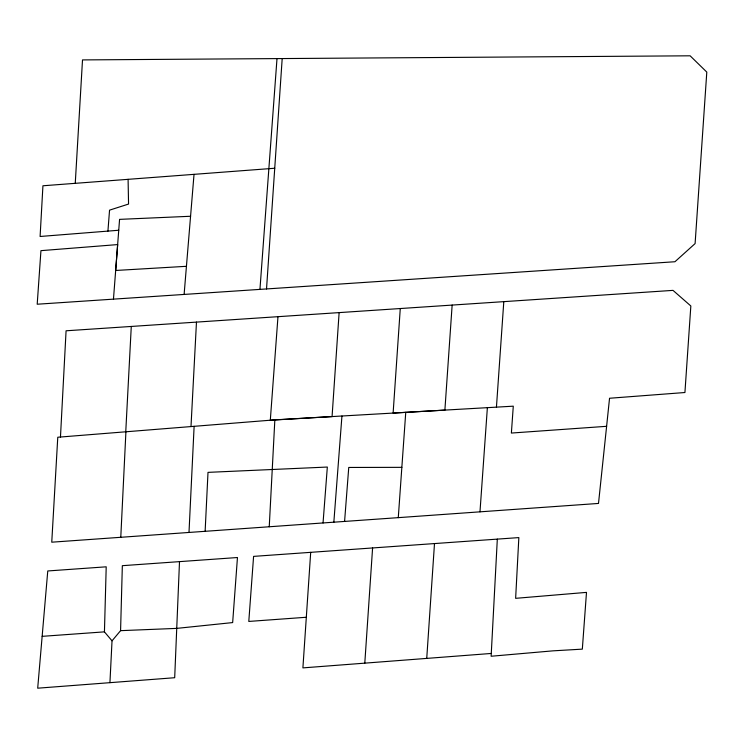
<?xml version="1.0" encoding="UTF-8"?>
<svg xmlns="http://www.w3.org/2000/svg" width="744" height="744" viewBox="0 0 744 744"><rect width="100%" height="100%" fill="white"/><g stroke="black" fill="none" stroke-linecap="round" stroke-linejoin="round"><path stroke-width="1.12" d="M109.935 682.639L112.028 640.835L104.439 631.861L106.206 566.816L47.765 570.964L37.693 688.191L174.691 677.719L179.499 561.627M120.575 630.661L122.342 565.682L237.457 557.526L232.658 622.579L176.737 628.382L120.575 630.661L112.028 640.835M120.779 537.289L125.913 431.771M188.995 532.462L194.119 426.321M205.13 531.309L208.004 472.366L327.332 467.046L323.045 522.948L51.755 542.19L57.772 437.24L274.843 419.858L513.286 406.178L511.379 433.055L606.611 426.312L609.541 398.254L684.926 392.516L690.841 305.979L673.004 290.374L66.076 330.792L60.469 437.007M125.755 431.79L131.279 326.449M190.994 426.563L196.472 322.096M274.843 419.858L269.244 526.771M497.318 539.121L491.124 656.245L553.052 650.842L582.329 649.131L586.495 592.382L515.639 598.334L518.847 537.596L253.592 556.382L248.794 621.435L306.323 617.26M75.256 183.312L82.51 59.911L690.134 55.809L706.8 72.094L695.101 243.586L674.938 261.739L37.2 304.222L40.939 250.654L117.673 244.581L113.46 299.144M266.529 288.96L282.19 58.581M310.694 552.336L302.901 667.889L491.282 653.455M339.125 312.601L332.066 416.584L270.305 420.239L277.977 316.665M364.793 663.155L372.595 547.956M426.74 658.384L434.496 543.566M400.272 308.528L393.12 413.078L444.884 410.121L452.147 305.059M496.443 407.145L503.8 301.627M323.045 522.948L398.282 517.647L405.75 412.353M398.282 517.647L479.982 511.835L487.376 407.666M259.944 289.388L277.001 58.618M333.842 522.195L341.942 416.017M274.759 168.237L42.929 185.777L40.102 236.48L107.927 231.105L109.545 210.152L128.554 204.061L128.089 179.323M344.584 521.442L348.75 467.455L401.872 467.344M184.112 294.438L194.026 174.347M606.611 426.312L598.501 503.437L479.982 511.835M107.927 231.105L118.742 230.249M42.166 636.343L104.439 631.861M186.446 266.306L115.673 270.472L119.57 219.368L190.585 216.262"/></g></svg>
